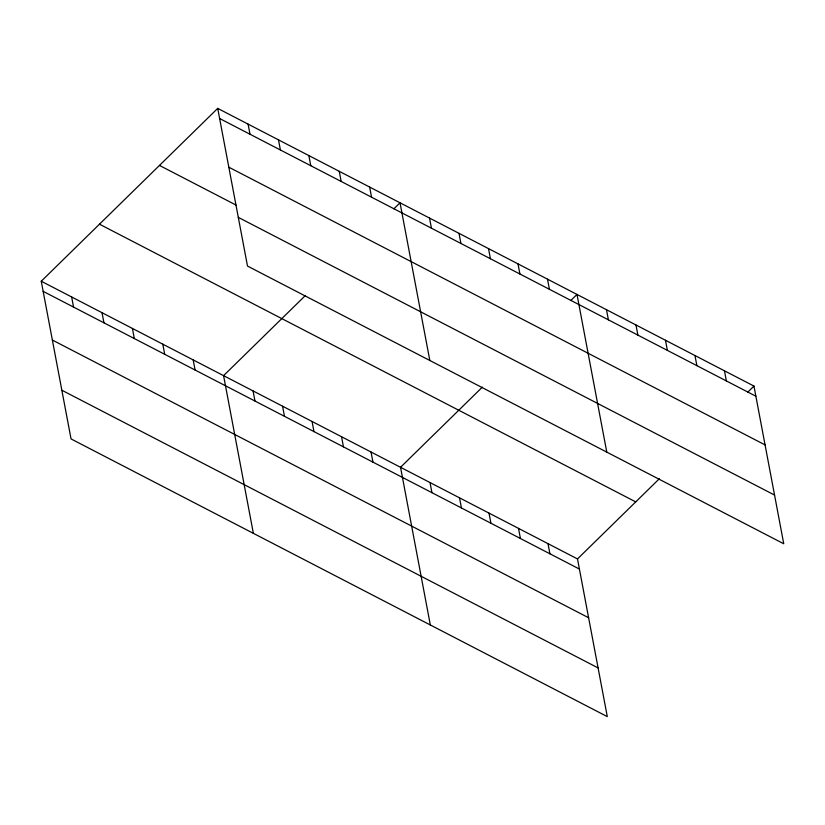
<?xml version="1.0" encoding="UTF-8"?>
<svg xmlns="http://www.w3.org/2000/svg" width="825" height="825" viewBox="0 0 825 825"><rect width="100%" height="100%" fill="white"/><g stroke="black" fill="none" stroke-linecap="round" stroke-linejoin="round"><path stroke-width="1.24" d="M41.25 281.232L577.5 558.938L607.293 716.616L71.043 438.921L41.25 281.232L217.707 108.384L753.957 386.079L783.75 543.768L247.5 266.062L217.707 108.384M305.436 295.463L223.575 375.653L253.368 533.332M393.855 208.849L400.032 202.806L429.825 360.484M482.398 387.1L400.537 467.29L430.33 624.979M570.817 300.496L576.995 294.442L606.788 452.121M577.5 558.938L659.361 478.737M747.78 392.133L753.957 386.079M219.615 118.501L755.865 396.206M228.824 167.197L765.064 444.902M159.472 165.423L236.012 205.054M238.301 217.367L774.551 495.072M99.485 224.194L635.735 501.889M43.158 291.349L579.408 569.054M52.367 340.044L588.617 617.75M61.844 390.225L598.094 667.92M724.463 370.807L726.371 380.933M694.97 355.534L696.877 365.661M665.476 340.261L667.384 350.377M635.982 324.988L637.89 335.105M606.488 309.715L608.396 319.832M547.501 279.17L549.409 289.286M518.007 263.897L519.915 274.013M548.006 543.665L549.914 553.781M488.513 248.624L490.421 258.741M518.513 528.392L520.42 538.508M459.02 233.351L460.927 243.468M489.019 513.109L490.927 523.236M429.526 218.078L431.434 228.195M459.525 497.836L461.433 507.963M430.031 482.563L431.939 492.69M369.641 187.069L371.559 197.185M339.261 171.332L341.168 181.448M371.044 452.017L372.952 462.134M308.87 155.595L310.778 165.712M341.55 436.745L343.458 446.861M278.479 139.858L280.397 149.975M312.056 421.472L313.964 431.588M248.098 124.121L250.006 134.238M282.562 406.199L284.47 416.316M253.069 390.926L254.977 401.043M193.184 359.917L195.102 370.033M162.803 344.18L164.711 354.296M132.412 328.443L134.32 338.559M102.022 312.706L103.94 322.823M71.641 296.969L73.549 307.086"/></g></svg>
